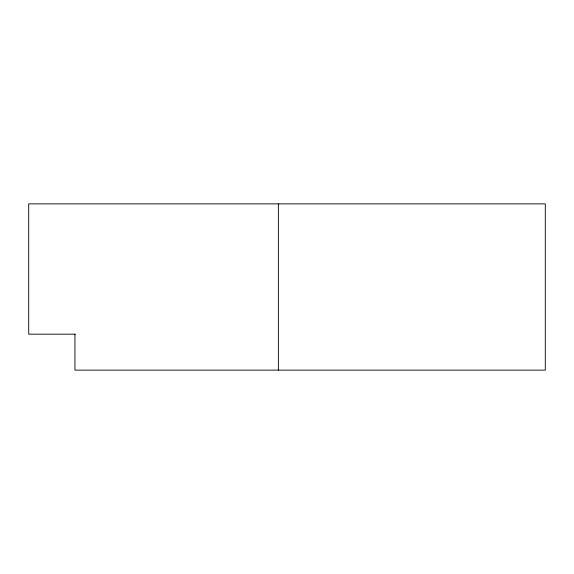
<?xml version="1.0" encoding="UTF-8"?>
<svg xmlns="http://www.w3.org/2000/svg" width="574" height="574" viewBox="0 0 574 574"><rect width="100%" height="100%" fill="white"/><g stroke="black" fill="none" stroke-linecap="round" stroke-linejoin="round"><path stroke-width="0.86" d="M75.273 334.183L28.7 334.183L28.7 203.87L545.3 203.87L545.3 370.13L74.943 370.13L74.943 334.183M278.383 203.87L278.383 370.13"/></g></svg>
